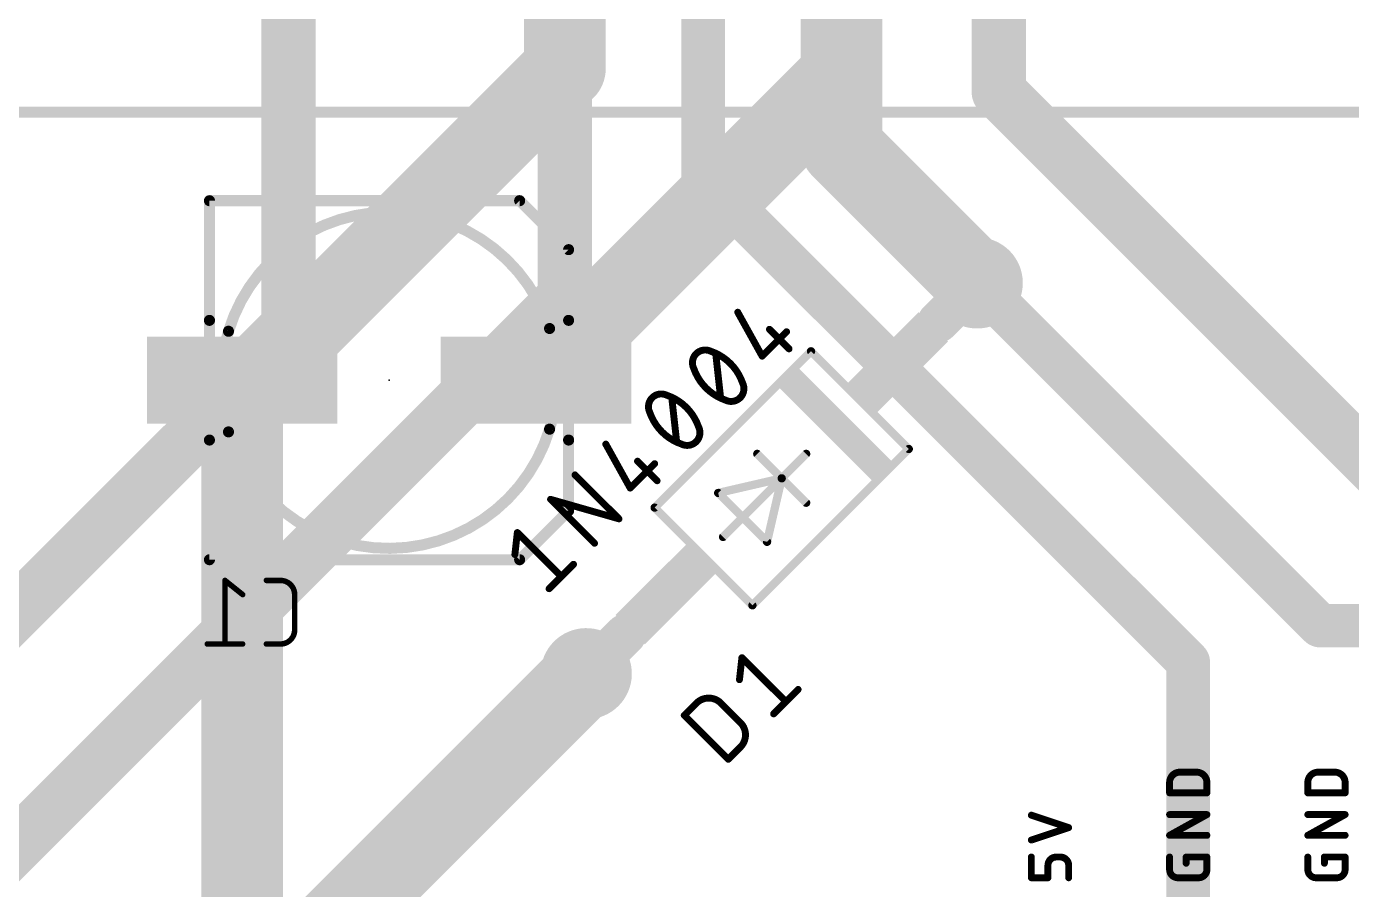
# Model space of a CAD drawing. Extents: x -35 to 140, y -8 to 139.
# Drawn here: x 68.93 to 93.28, y 21.74 to 37.6 of the extents above; entities that cross this region are included whole.
import ezdxf

# ---------------------------------------------------------------- set-up
doc = ezdxf.new("R2010")
doc.units = 0
for name, color, linetype in [('1', 12, 'CONTINUOUS'), ('16', 132, 'CONTINUOUS'), ('17', 110, 'CONTINUOUS'), ('21', 253, 'CONTINUOUS'), ('22', 253, 'CONTINUOUS'), ('23', 53, 'CONTINUOUS'), ('24', 53, 'CONTINUOUS'), ('25', 253, 'CONTINUOUS'), ('26', 253, 'CONTINUOUS'), ('27', 253, 'CONTINUOUS'), ('51', 253, 'CONTINUOUS'), ('52', 253, 'CONTINUOUS')]:
    doc.layers.add(name, color=color, linetype=linetype)

# ---------------------------------------------------------------- blocks, each defined once
blk = doc.blocks.new('RECT')
blk.add_solid([(-0.5, -0.5), (0.5, -0.5), (-0.5, 0.5), (0.5, 0.5)])
blk = doc.blocks.new('ROUNDP')
at = {"const_width": 0.5}
blk.add_lwpolyline([(0, -0.25, 1), (0, 0.25, 1), (0, -0.25)], format="xyb", dxfattribs=at)

msp = doc.modelspace()

# ---------------------------------------------------------------- linework, layer by layer
at = {"layer": '1'}
for points, const_width in [([(86.8, 41.4), (86.8, 36.4)], 1), ([(83.906, 38.568), (83.906, 35.3846)], 1.5), ([(73.746, 38.568), (73.746, 31.838)], 1), ([(78.826, 32.626), (78.826, 38.568)], 1), ([(81.366, 38.568), (81.366, 34.834)], 0.8), ([(86.8, 36.4), (98, 25.2)], 1), ([(83.906, 35.3846), (86.402, 32.8886)], 1.5), ([(81.366, 34.834), (90.28, 25.92)], 0.8), ([(57.5, 11.3), (78.826, 32.626)], 1), ([(73.746, 31.838), (55.374, 13.466)], 1), ([(67.16, 13.6467), (79.2178, 25.7044)], 1.5), ([(90.28, 25.92), (90.28, 20.62)], 0.8)]:
    msp.add_lwpolyline(points, dxfattribs=dict(at, const_width=const_width))
for points, const_width in [([(86.9768, 36.5768, 1), (86.6232, 36.2232)], 0.5), ([(86.55, 36.4, 1), (87.05, 36.4)], 0.5), ([(84.1712, 35.6498, 1), (83.6408, 35.1194)], 0.75), ([(83.531, 35.3846, 1), (84.281, 35.3846)], 0.75), ([(81.5074, 34.9754, 1), (81.2246, 34.6926)], 0.4), ([(81.166, 34.834, 1), (81.566, 34.834)], 0.4), ([(86.1368, 32.6235, 1), (86.6671, 33.1538)], 0.75), ([(79.0028, 32.4492, 1), (78.6492, 32.8028)], 0.5), ([(78.576, 32.626, 1), (79.076, 32.626)], 0.5), ([(73.9228, 31.6612, 1), (73.5692, 32.0148)], 0.5), ([(73.496, 31.838, 1), (73.996, 31.838)], 0.5), ([(79.4829, 25.4393, 1), (78.9526, 25.9696)], 0.75), ([(90.48, 25.92, 1), (90.08, 25.92)], 0.4), ([(90.1386, 25.7786, 1), (90.4214, 26.0614)], 0.4)]:
    msp.add_lwpolyline(points, format="xyb", dxfattribs=dict(at, const_width=const_width))
at = {"layer": '16'}
for points, const_width in [([(86.9, 39.8), (86.9, 36.2)], 0.8), ([(78.826, 38.568), (78.826, 36.826)], 1.5), ([(83.906, 36.712), (83.906, 38.568)], 1.5), ([(78.826, 36.826), (73.1, 31.1)], 1.5), ([(78.294, 31.1), (83.906, 36.712)], 1.5), ([(86.9, 36.2), (94, 29.1)], 0.8), ([(86.402, 32.8886), (92.7026, 26.588)], 0.8), ([(73.1, 31.1), (72.894, 31.1)], 1.5), ([(72.894, 31.1), (72.894, 9.694)], 1.5), ([(92.7026, 26.588), (121.488, 26.588)], 0.8)]:
    msp.add_lwpolyline(points, dxfattribs=dict(at, const_width=const_width))
for points, const_width in [([(79.0912, 36.5608, 1), (78.5608, 37.0912)], 0.75), ([(84.1712, 36.4468, 1), (83.6408, 36.9772)], 0.75), ([(78.451, 36.826, 1), (79.201, 36.826)], 0.75), ([(83.531, 36.712, 1), (84.281, 36.712)], 0.75), ([(87.0414, 36.3414, 1), (86.7586, 36.0586)], 0.4), ([(86.7, 36.2, 1), (87.1, 36.2)], 0.4), ([(86.5434, 33.0301, 1), (86.2605, 32.7472)], 0.4), ([(72.894, 31.475, 1), (72.894, 30.725)], 0.75), ([(73.269, 31.1, 1), (72.519, 31.1)], 0.75), ([(72.8348, 31.3652, 1), (73.3652, 30.8348)], 0.75), ([(73.1, 30.725, 1), (73.1, 31.475)], 0.75), ([(78.0288, 31.3652, 1), (78.5592, 30.8348)], 0.75), ([(92.7026, 26.788, 1), (92.7026, 26.388)], 0.4), ([(92.5612, 26.4466, 1), (92.844, 26.7294)], 0.4)]:
    msp.add_lwpolyline(points, format="xyb", dxfattribs=dict(at, const_width=const_width))
at = {"layer": '21', "const_width": 0.1524}
for points in [[(80.475, 28.7577), (83.3487, 31.6314)], [(85.1447, 29.8354), (83.3487, 31.6314)], [(85.1447, 29.8354), (82.271, 26.9617)], [(82.8099, 29.2965), (82.3608, 29.7456)], [(83.2589, 29.7456), (82.8099, 29.2965)], [(81.6424, 29.0271), (82.8099, 29.2965)], [(82.8099, 29.2965), (81.7322, 28.2189)], [(82.8099, 29.2965), (82.5405, 28.1291)], [(83.2589, 28.8475), (82.8099, 29.2965)], [(82.5405, 28.1291), (81.6424, 29.0271)], [(80.475, 28.7577), (82.271, 26.9617)]]:
    msp.add_lwpolyline(points, dxfattribs=at)
at = {"layer": '21', "const_width": 0.0762}
for points in [[(83.3756, 31.6583, 1), (83.3217, 31.6045)], [(83.3756, 31.6045, 1), (83.3217, 31.6583)], [(82.3878, 29.7725, 1), (82.3339, 29.7186)], [(83.2858, 29.7186, 1), (83.2319, 29.7725)], [(85.1717, 29.8084, 1), (85.1178, 29.8623)], [(85.1178, 29.8084, 1), (85.1717, 29.8623)], [(82.8368, 29.3235, 1), (82.7829, 29.2696)], [(82.7829, 29.3235, 1), (82.8368, 29.2696)], [(82.847, 29.288, 1), (82.7727, 29.3051)], [(82.8368, 29.2696, 1), (82.7829, 29.3235)], [(82.7829, 29.2696, 1), (82.8368, 29.3235)], [(82.8184, 29.2594, 1), (82.8013, 29.3337)], [(81.6694, 29.0541, 1), (81.6155, 29.0002)], [(81.6339, 29.0643, 1), (81.651, 28.99)], [(80.5019, 28.7847, 1), (80.4481, 28.7308)], [(80.4481, 28.7847, 1), (80.5019, 28.7308)], [(83.2319, 28.8206, 1), (83.2858, 28.8745)], [(81.7053, 28.2458, 1), (81.7592, 28.192)], [(82.5033, 28.1377, 1), (82.5776, 28.1205)], [(82.5135, 28.1022, 1), (82.5674, 28.156)], [(82.2441, 26.9886, 1), (82.298, 26.9347)], [(82.2441, 26.9347, 1), (82.298, 26.9886)]]:
    msp.add_lwpolyline(points, format="xyb", dxfattribs=at)
at = {"layer": '22', "const_width": 0.2032}
for points in [[(77.994, 34.4), (72.294, 34.4)], [(72.294, 34.4), (72.294, 32.2)], [(78.894, 33.5), (77.994, 34.4)], [(78.894, 32.2), (78.894, 33.5)], [(72.294, 30), (72.294, 27.8)], [(78.894, 28.7), (78.894, 30)], [(77.994, 27.8), (78.894, 28.7)], [(72.294, 27.8), (77.994, 27.8)]]:
    msp.add_lwpolyline(points, dxfattribs=at)
at = {"layer": '22'}
for points, const_width in [([(72.294, 34.4508, 1), (72.294, 34.3492)], 0.1016), ([(72.3448, 34.4, 1), (72.2432, 34.4)], 0.1016), ([(78.0299, 34.4359, 1), (77.9581, 34.3641)], 0.1016), ([(77.994, 34.3492, 1), (77.994, 34.4508)], 0.1016), ([(78.544, 32.05, 0.7344), (72.644, 32)], 0.2032), ([(78.9448, 33.5, 1), (78.8432, 33.5)], 0.1016), ([(78.8581, 33.4641, 1), (78.9299, 33.5359)], 0.1016), ([(72.2432, 32.2, 1), (72.3448, 32.2)], 0.1016), ([(78.8432, 32.2, 1), (78.9448, 32.2)], 0.1016), ([(72.5954, 32.0148, 1), (72.6926, 31.9852)], 0.1016), ([(78.4957, 32.0344, 1), (78.5923, 32.0656)], 0.1016), ([(72.644, 30.15, 0.7344), (78.544, 30.2)], 0.2032), ([(72.6923, 30.1656, 1), (72.5957, 30.1344)], 0.1016), ([(78.5926, 30.1852, 1), (78.4954, 30.2148)], 0.1016), ([(72.3448, 30, 1), (72.2432, 30)], 0.1016), ([(78.9448, 30, 1), (78.8432, 30)], 0.1016), ([(78.8432, 28.7, 1), (78.9448, 28.7)], 0.1016), ([(78.9299, 28.6641, 1), (78.8581, 28.7359)], 0.1016), ([(72.294, 27.8508, 1), (72.294, 27.7492)], 0.1016), ([(72.2432, 27.8, 1), (72.3448, 27.8)], 0.1016), ([(77.9581, 27.8359, 1), (78.0299, 27.7641)], 0.1016), ([(77.994, 27.7492, 1), (77.994, 27.8508)], 0.1016)]:
    msp.add_lwpolyline(points, format="xyb", dxfattribs=dict(at, const_width=const_width))
at = {"layer": '23'}
msp.add_point((82.8099, 29.2965), dxfattribs=at)
at = {"layer": '24'}
msp.add_point((75.594, 31.1), dxfattribs=at)
at = {"layer": '25', "const_width": 0.127}
for points in [[(82.0334, 25.5948), (82.0783, 25.9989)], [(82.0783, 25.9989), (82.8866, 25.1907)], [(82.6621, 24.9662), (83.1111, 25.4152)], [(81.0187, 24.9393), (81.2432, 25.1638)], [(81.6922, 25.1638), (82.0514, 24.8046)], [(81.8269, 24.1311), (81.0187, 24.9393)], [(82.0514, 24.3556), (81.8269, 24.1311)]]:
    msp.add_lwpolyline(points, dxfattribs=at)
at = {"layer": '25'}
for points, const_width in [([(82.1008, 26.0214, 1), (82.0559, 25.9765)], 0.0635), ([(82.1099, 25.9954, 1), (82.0468, 26.0024)], 0.0635), ([(82.0019, 25.5983, 1), (82.065, 25.5913)], 0.0635), ([(83.1335, 25.3928, 1), (83.0886, 25.4377)], 0.0635), ([(81.6922, 25.1638, 0.4142), (81.2432, 25.1638)], 0.127), ([(81.2207, 25.1862, 1), (81.2656, 25.1413)], 0.0635), ([(81.2656, 25.1413, 1), (81.2207, 25.1862)], 0.0635), ([(81.7147, 25.1862, 1), (81.6697, 25.1413)], 0.0635), ([(81.6697, 25.1413, 1), (81.7147, 25.1862)], 0.0635), ([(82.8641, 25.1683, 1), (82.909, 25.2132)], 0.0635), ([(81.0411, 24.9617, 1), (80.9962, 24.9168)], 0.0635), ([(80.9962, 24.9617, 1), (81.0411, 24.9168)], 0.0635), ([(82.0514, 24.3556, 0.4142), (82.0514, 24.8046)], 0.127), ([(82.0739, 24.827, 1), (82.029, 24.7821)], 0.0635), ([(82.029, 24.7821, 1), (82.0739, 24.827)], 0.0635), ([(82.6396, 24.9887, 1), (82.6845, 24.9438)], 0.0635), ([(82.029, 24.378, 1), (82.0739, 24.3331)], 0.0635), ([(82.0739, 24.3331, 1), (82.029, 24.378)], 0.0635), ([(81.8045, 24.1535, 1), (81.8494, 24.1086)], 0.0635), ([(81.8045, 24.1086, 1), (81.8494, 24.1535)], 0.0635)]:
    msp.add_lwpolyline(points, format="xyb", dxfattribs=dict(at, const_width=const_width))
at = {"layer": '26', "const_width": 0.1016}
for points in [[(72.9039, 27.1596), (72.5794, 27.4192)], [(72.5794, 27.4192), (72.5794, 26.2508)], [(73.6001, 27.4192), (73.3404, 27.4192)], [(73.8597, 26.5104), (73.8597, 27.1596)], [(72.9039, 26.2508), (72.2548, 26.2508)], [(73.3404, 26.2508), (73.6001, 26.2508)]]:
    msp.add_lwpolyline(points, dxfattribs=at)
at = {"layer": '26'}
for points, const_width in [([(72.5952, 27.439, 1), (72.5635, 27.3994)], 0.0508), ([(72.6048, 27.4192, 1), (72.554, 27.4192)], 0.0508), ([(73.3404, 27.4446, 1), (73.3404, 27.3938)], 0.0508), ([(73.8597, 27.1596, 0.4142), (73.6001, 27.4192)], 0.1016), ([(73.6001, 27.4446, 1), (73.6001, 27.3938)], 0.0508), ([(73.6001, 27.3938, 1), (73.6001, 27.4446)], 0.0508), ([(72.888, 27.1397, 1), (72.9198, 27.1794)], 0.0508), ([(73.8851, 27.1596, 1), (73.8343, 27.1596)], 0.0508), ([(73.8343, 27.1596, 1), (73.8851, 27.1596)], 0.0508), ([(73.6001, 26.2508, 0.4142), (73.8597, 26.5104)], 0.1016), ([(73.8851, 26.5104, 1), (73.8343, 26.5104)], 0.0508), ([(72.2548, 26.2762, 1), (72.2548, 26.2254)], 0.0508), ([(72.9039, 26.2254, 1), (72.9039, 26.2762)], 0.0508), ([(73.3404, 26.2762, 1), (73.3404, 26.2254)], 0.0508), ([(73.6001, 26.2762, 1), (73.6001, 26.2254)], 0.0508), ([(73.6001, 26.2254, 1), (73.6001, 26.2762)], 0.0508), ([(73.8343, 26.5104, 1), (73.8851, 26.5104)], 0.0508), ([(72.554, 26.2508, 1), (72.6048, 26.2508)], 0.0508)]:
    msp.add_lwpolyline(points, format="xyb", dxfattribs=dict(at, const_width=const_width))
at = {"layer": '27', "const_width": 0.127}
for points in [[(82.0016, 32.3498), (82.4506, 31.5416)], [(82.4506, 31.5416), (82.8996, 31.9906)], [(82.5853, 32.0355), (82.9445, 31.6763)], [(81.6873, 30.7783), (81.5975, 31.5865)], [(80.8791, 29.97), (80.7893, 30.7783)], [(79.577, 29.9251), (80.026, 29.1169)], [(80.026, 29.1169), (80.475, 29.5659)], [(80.1607, 29.6108), (80.5199, 29.2516)], [(79.8194, 28.5512), (79.0112, 29.3594)], [(79.3704, 28.1022), (78.5622, 28.9104)], [(78.5622, 28.9104), (79.8194, 28.5512)], [(77.9066, 27.8956), (77.9515, 28.2997)], [(77.9515, 28.2997), (78.7598, 27.4915)], [(78.5353, 27.267), (78.9843, 27.716)]]:
    msp.add_lwpolyline(points, dxfattribs=at)
at = {"layer": '27'}
for points, const_width in [([(82.0294, 32.3652, 1), (81.9739, 32.3344)], 0.0635), ([(82.6078, 32.0579, 1), (82.5629, 32.013)], 0.0635), ([(82.9221, 31.9681, 1), (82.8772, 32.013)], 0.0635), ([(81.5077, 31.6314, 0.3205), (81.2383, 31.5865)], 0.127), ([(81.8669, 31.4069, 0.1139), (81.5077, 31.6314)], 0.127), ([(81.518, 31.6614, 1), (81.4974, 31.6014)], 0.0635), ([(81.4937, 31.6029, 1), (81.5217, 31.6599)], 0.0635), ([(82.9221, 31.6538, 1), (82.967, 31.6987)], 0.0635), ([(81.2383, 31.5865, 0.3205), (81.1934, 31.3171)], 0.127), ([(81.2158, 31.6089, 1), (81.2607, 31.564)], 0.0635), ([(81.2607, 31.564, 1), (81.2158, 31.6089)], 0.0635), ([(81.6291, 31.59, 1), (81.5659, 31.583)], 0.0635), ([(82.0914, 31.0477, 0.1139), (81.8669, 31.4069)], 0.127), ([(81.8894, 31.4293, 1), (81.8445, 31.3844)], 0.0635), ([(81.8445, 31.3844, 1), (81.8894, 31.4293)], 0.0635), ([(82.4282, 31.564, 1), (82.4731, 31.5191)], 0.0635), ([(82.4229, 31.5262, 1), (82.4784, 31.557)], 0.0635), ([(81.1934, 31.3171, 0.1139), (81.4179, 30.9579)], 0.127), ([(81.2234, 31.3274, 1), (81.1634, 31.3067)], 0.0635), ([(81.1649, 31.3031, 1), (81.2219, 31.331)], 0.0635), ([(81.4179, 30.9579, 0.1139), (81.7771, 30.7334)], 0.127), ([(81.4404, 30.9803, 1), (81.3954, 30.9354)], 0.0635), ([(81.3954, 30.9354, 1), (81.4404, 30.9803)], 0.0635), ([(82.0465, 30.7783, 0.3205), (82.0914, 31.0477)], 0.127), ([(82.1199, 31.0616, 1), (82.0629, 31.0337)], 0.0635), ([(82.0614, 31.0373, 1), (82.1214, 31.058)], 0.0635), ([(80.4301, 30.7783, 0.3205), (80.3852, 30.5089)], 0.127), ([(80.6995, 30.8232, 0.3205), (80.4301, 30.7783)], 0.127), ([(80.4076, 30.8007, 1), (80.4525, 30.7558)], 0.0635), ([(80.4525, 30.7558, 1), (80.4076, 30.8007)], 0.0635), ([(80.7098, 30.8532, 1), (80.6891, 30.7931)], 0.0635), ([(81.0587, 30.5987, 0.1139), (80.6995, 30.8232)], 0.127), ([(80.6855, 30.7946, 1), (80.7134, 30.8517)], 0.0635), ([(80.8208, 30.7818, 1), (80.7577, 30.7748)], 0.0635), ([(81.6558, 30.7748, 1), (81.7189, 30.7818)], 0.0635), ([(81.7771, 30.7334, 0.3205), (82.0465, 30.7783)], 0.127), ([(81.7911, 30.7619, 1), (81.7632, 30.7048)], 0.0635), ([(81.7668, 30.7033, 1), (81.7875, 30.7634)], 0.0635), ([(82.0241, 30.8007, 1), (82.069, 30.7558)], 0.0635), ([(82.069, 30.7558, 1), (82.0241, 30.8007)], 0.0635), ([(80.3852, 30.5089, 0.1139), (80.6097, 30.1496)], 0.127), ([(80.4152, 30.5192, 1), (80.3552, 30.4985)], 0.0635), ([(80.3567, 30.4949, 1), (80.4137, 30.5228)], 0.0635), ([(81.2832, 30.2394, 0.1139), (81.0587, 30.5987)], 0.127), ([(81.0811, 30.6211, 1), (81.0362, 30.5762)], 0.0635), ([(81.0362, 30.5762, 1), (81.0811, 30.6211)], 0.0635), ([(80.6097, 30.1496, 0.1139), (80.9689, 29.9251)], 0.127), ([(80.6321, 30.1721, 1), (80.5872, 30.1272)], 0.0635), ([(80.5872, 30.1272, 1), (80.6321, 30.1721)], 0.0635), ([(81.2383, 29.97, 0.3205), (81.2832, 30.2394)], 0.127), ([(81.3117, 30.2534, 1), (81.2547, 30.2255)], 0.0635), ([(81.2532, 30.2291, 1), (81.3132, 30.2498)], 0.0635), ([(79.6047, 29.9406, 1), (79.5492, 29.9097)], 0.0635), ([(80.8475, 29.9665, 1), (80.9106, 29.9735)], 0.0635), ([(80.9828, 29.9537, 1), (80.9549, 29.8966)], 0.0635), ([(80.9689, 29.9251, 0.3205), (81.2383, 29.97)], 0.127), ([(80.9585, 29.8951, 1), (80.9792, 29.9552)], 0.0635), ([(81.2158, 29.9925, 1), (81.2608, 29.9476)], 0.0635), ([(81.2608, 29.9476, 1), (81.2158, 29.9925)], 0.0635), ([(80.1831, 29.6333, 1), (80.1382, 29.5884)], 0.0635), ([(80.4974, 29.5435, 1), (80.4525, 29.5884)], 0.0635), ([(79.0337, 29.3818, 1), (78.9888, 29.3369)], 0.0635), ([(80.4974, 29.2292, 1), (80.5423, 29.2741)], 0.0635), ([(78.5709, 28.9409, 1), (78.5535, 28.8798)], 0.0635), ([(78.5846, 28.9328, 1), (78.5397, 28.8879)], 0.0635), ([(80.0035, 29.1394, 1), (80.0484, 29.0945)], 0.0635), ([(79.9982, 29.1015, 1), (80.0537, 29.1323)], 0.0635), ([(79.797, 28.5287, 1), (79.8419, 28.5736)], 0.0635), ([(79.8107, 28.5206, 1), (79.8282, 28.5817)], 0.0635), ([(77.974, 28.3222, 1), (77.9291, 28.2773)], 0.0635), ([(77.9831, 28.2962, 1), (77.92, 28.3032)], 0.0635), ([(79.348, 28.0797, 1), (79.3929, 28.1246)], 0.0635), ([(77.8751, 27.8991, 1), (77.9382, 27.8921)], 0.0635), ([(79.0067, 27.6936, 1), (78.9618, 27.7385)], 0.0635), ([(78.7373, 27.469, 1), (78.7822, 27.514)], 0.0635), ([(78.5128, 27.2894, 1), (78.5577, 27.2445)], 0.0635)]:
    msp.add_lwpolyline(points, format="xyb", dxfattribs=dict(at, const_width=const_width))
at = {"layer": '51'}
for points, const_width in [([(137.246, 36.028), (38.186, 36.028)], 0.2032), ([(86.402, 32.8886), (85.6835, 32.1702)], 0.762), ([(79.2178, 25.7044), (79.9362, 26.4229)], 0.762), ([(90.1276, 23.8951), (90.4324, 23.8951)], 0.127), ([(92.6676, 23.8951), (92.9724, 23.8951)], 0.127), ([(89.9371, 23.5141), (89.9371, 23.7046)], 0.127), ([(90.6229, 23.7046), (90.6229, 23.5141)], 0.127), ([(92.4771, 23.5141), (92.4771, 23.7046)], 0.127), ([(93.1629, 23.7046), (93.1629, 23.5141)], 0.127), ([(90.6229, 23.5141), (89.9371, 23.5141)], 0.127), ([(93.1629, 23.5141), (92.4771, 23.5141)], 0.127), ([(88.0829, 22.8755), (87.3971, 23.1041)], 0.127), ([(89.9371, 22.7338), (90.6229, 23.1148)], 0.127), ([(90.6229, 23.1148), (89.9371, 23.1148)], 0.127), ([(92.4771, 22.7338), (93.1629, 23.1148)], 0.127), ([(93.1629, 23.1148), (92.4771, 23.1148)], 0.127), ([(87.3971, 22.6469), (88.0829, 22.8755)], 0.127), ([(90.6229, 22.7338), (89.9371, 22.7338)], 0.127), ([(93.1629, 22.7338), (92.4771, 22.7338)], 0.127), ([(87.3971, 21.9535), (87.3971, 22.3345)], 0.127), ([(87.7019, 22.1821), (87.7019, 21.9535)], 0.127), ([(87.9305, 22.3345), (87.8543, 22.3345)], 0.127), ([(88.0829, 21.9535), (88.0829, 22.1821)], 0.127), ([(89.9371, 22.1059), (89.9371, 22.3345)], 0.127), ([(90.2419, 22.2202), (90.2419, 22.3345)], 0.127), ([(90.2419, 22.3345), (90.6229, 22.3345)], 0.127), ([(90.6229, 22.3345), (90.6229, 22.1059)], 0.127), ([(92.4771, 22.1059), (92.4771, 22.3345)], 0.127), ([(92.7819, 22.2202), (92.7819, 22.3345)], 0.127), ([(92.7819, 22.3345), (93.1629, 22.3345)], 0.127), ([(93.1629, 22.3345), (93.1629, 22.1059)], 0.127), ([(87.7019, 21.9535), (87.3971, 21.9535)], 0.127), ([(90.4705, 21.9535), (90.0895, 21.9535)], 0.127), ([(93.0105, 21.9535), (92.6295, 21.9535)], 0.127)]:
    msp.add_lwpolyline(points, dxfattribs=dict(at, const_width=const_width))
for points, const_width in [([(86.5367, 32.7539, 1), (86.2673, 33.0233)], 0.381), ([(85.5488, 32.3049, 1), (85.8182, 32.0355)], 0.381), ([(80.0709, 26.2881, 1), (79.8015, 26.5576)], 0.381), ([(79.0831, 25.8391, 1), (79.3525, 25.5697)], 0.381), ([(90.1276, 23.8951, 0.4142), (89.9371, 23.7046)], 0.127), ([(90.1276, 23.9268, 1), (90.1276, 23.8633)], 0.0635), ([(90.1276, 23.8633, 1), (90.1276, 23.9268)], 0.0635), ([(90.6229, 23.7046, 0.4142), (90.4324, 23.8951)], 0.127), ([(90.4324, 23.9268, 1), (90.4324, 23.8633)], 0.0635), ([(90.4324, 23.8633, 1), (90.4324, 23.9268)], 0.0635), ([(92.6676, 23.8951, 0.4142), (92.4771, 23.7046)], 0.127), ([(92.6676, 23.9268, 1), (92.6676, 23.8633)], 0.0635), ([(92.6676, 23.8633, 1), (92.6676, 23.9268)], 0.0635), ([(93.1629, 23.7046, 0.4142), (92.9724, 23.8951)], 0.127), ([(92.9724, 23.9268, 1), (92.9724, 23.8633)], 0.0635), ([(92.9724, 23.8633, 1), (92.9724, 23.9268)], 0.0635), ([(89.9689, 23.7046, 1), (89.9053, 23.7046)], 0.0635), ([(89.9053, 23.7046, 1), (89.9689, 23.7046)], 0.0635), ([(90.6547, 23.7046, 1), (90.5911, 23.7046)], 0.0635), ([(90.5911, 23.7046, 1), (90.6547, 23.7046)], 0.0635), ([(92.5089, 23.7046, 1), (92.4454, 23.7046)], 0.0635), ([(92.4454, 23.7046, 1), (92.5089, 23.7046)], 0.0635), ([(93.1947, 23.7046, 1), (93.1312, 23.7046)], 0.0635), ([(93.1312, 23.7046, 1), (93.1947, 23.7046)], 0.0635), ([(89.9053, 23.5141, 1), (89.9689, 23.5141)], 0.0635), ([(89.9371, 23.5458, 1), (89.9371, 23.4823)], 0.0635), ([(90.5911, 23.5141, 1), (90.6547, 23.5141)], 0.0635), ([(90.6229, 23.4823, 1), (90.6229, 23.5458)], 0.0635), ([(92.4771, 23.5458, 1), (92.4771, 23.4823)], 0.0635), ([(92.4454, 23.5141, 1), (92.5089, 23.5141)], 0.0635), ([(93.1312, 23.5141, 1), (93.1947, 23.5141)], 0.0635), ([(93.1629, 23.4823, 1), (93.1629, 23.5458)], 0.0635), ([(87.4071, 23.1342, 1), (87.3871, 23.074)], 0.0635), ([(89.9371, 23.1465, 1), (89.9371, 23.083)], 0.0635), ([(90.6383, 23.087, 1), (90.6075, 23.1425)], 0.0635), ([(90.6229, 23.083, 1), (90.6229, 23.1465)], 0.0635), ([(92.4771, 23.1465, 1), (92.4771, 23.083)], 0.0635), ([(93.1783, 23.087, 1), (93.1475, 23.1425)], 0.0635), ([(93.1629, 23.083, 1), (93.1629, 23.1465)], 0.0635), ([(88.0929, 22.8454, 1), (88.0729, 22.9056)], 0.0635), ([(88.0729, 22.8454, 1), (88.0929, 22.9056)], 0.0635), ([(87.3871, 22.677, 1), (87.4071, 22.6168)], 0.0635), ([(89.9371, 22.7655, 1), (89.9371, 22.702)], 0.0635), ([(89.9217, 22.7615, 1), (89.9525, 22.706)], 0.0635), ([(90.6229, 22.702, 1), (90.6229, 22.7655)], 0.0635), ([(92.4771, 22.7655, 1), (92.4771, 22.702)], 0.0635), ([(92.4617, 22.7615, 1), (92.4925, 22.706)], 0.0635), ([(93.1629, 22.702, 1), (93.1629, 22.7655)], 0.0635), ([(87.4289, 22.3345, 1), (87.3654, 22.3345)], 0.0635), ([(87.8543, 22.3345, 0.4142), (87.7019, 22.1821)], 0.127), ([(87.7337, 22.1821, 1), (87.6702, 22.1821)], 0.0635), ([(87.6702, 22.1821, 1), (87.7337, 22.1821)], 0.0635), ([(87.8543, 22.3663, 1), (87.8543, 22.3028)], 0.0635), ([(87.8543, 22.3028, 1), (87.8543, 22.3663)], 0.0635), ([(88.0829, 22.1821, 0.4142), (87.9305, 22.3345)], 0.127), ([(87.9305, 22.3663, 1), (87.9305, 22.3028)], 0.0635), ([(87.9305, 22.3028, 1), (87.9305, 22.3663)], 0.0635), ([(88.1147, 22.1821, 1), (88.0512, 22.1821)], 0.0635), ([(88.0512, 22.1821, 1), (88.1147, 22.1821)], 0.0635), ([(89.9689, 22.3345, 1), (89.9053, 22.3345)], 0.0635), ([(89.9689, 22.1059, 1), (89.9053, 22.1059)], 0.0635), ([(89.9371, 22.1059, 0.4142), (90.0895, 21.9535)], 0.127), ([(90.2737, 22.3345, 1), (90.2101, 22.3345)], 0.0635), ([(90.2101, 22.2202, 1), (90.2737, 22.2202)], 0.0635), ([(90.2419, 22.3663, 1), (90.2419, 22.3028)], 0.0635), ([(90.4705, 21.9535, 0.4142), (90.6229, 22.1059)], 0.127), ([(90.6547, 22.3345, 1), (90.5911, 22.3345)], 0.0635), ([(90.6547, 22.1059, 1), (90.5911, 22.1059)], 0.0635), ([(90.6229, 22.3028, 1), (90.6229, 22.3663)], 0.0635), ([(92.4771, 22.1059, 0.4142), (92.6295, 21.9535)], 0.127), ([(92.5089, 22.3345, 1), (92.4454, 22.3345)], 0.0635), ([(92.5089, 22.1059, 1), (92.4454, 22.1059)], 0.0635), ([(92.7819, 22.3663, 1), (92.7819, 22.3028)], 0.0635), ([(92.8137, 22.3345, 1), (92.7502, 22.3345)], 0.0635), ([(92.7502, 22.2202, 1), (92.8137, 22.2202)], 0.0635), ([(93.0105, 21.9535, 0.4142), (93.1629, 22.1059)], 0.127), ([(93.1947, 22.3345, 1), (93.1312, 22.3345)], 0.0635), ([(93.1947, 22.1059, 1), (93.1312, 22.1059)], 0.0635), ([(93.1629, 22.3028, 1), (93.1629, 22.3663)], 0.0635), ([(87.3971, 21.9853, 1), (87.3971, 21.9218)], 0.0635), ([(87.3654, 21.9535, 1), (87.4289, 21.9535)], 0.0635), ([(87.6702, 21.9535, 1), (87.7337, 21.9535)], 0.0635), ([(87.7019, 21.9218, 1), (87.7019, 21.9853)], 0.0635), ([(88.0512, 21.9535, 1), (88.1147, 21.9535)], 0.0635), ([(89.9053, 22.1059, 1), (89.9689, 22.1059)], 0.0635), ([(90.0895, 21.9853, 1), (90.0895, 21.9218)], 0.0635), ([(90.0895, 21.9218, 1), (90.0895, 21.9853)], 0.0635), ([(90.4705, 21.9853, 1), (90.4705, 21.9218)], 0.0635), ([(90.4705, 21.9218, 1), (90.4705, 21.9853)], 0.0635), ([(90.5911, 22.1059, 1), (90.6547, 22.1059)], 0.0635), ([(92.4454, 22.1059, 1), (92.5089, 22.1059)], 0.0635), ([(92.6295, 21.9853, 1), (92.6295, 21.9218)], 0.0635), ([(92.6295, 21.9218, 1), (92.6295, 21.9853)], 0.0635), ([(93.0105, 21.9853, 1), (93.0105, 21.9218)], 0.0635), ([(93.0105, 21.9218, 1), (93.0105, 21.9853)], 0.0635), ([(93.1312, 22.1059, 1), (93.1947, 22.1059)], 0.0635)]:
    msp.add_lwpolyline(points, format="xyb", dxfattribs=dict(at, const_width=const_width))
at = {"layer": '52', "const_width": 0.2032}
for points in [[(72.294, 32.2), (72.294, 30)], [(78.894, 30), (78.894, 32.2)]]:
    msp.add_lwpolyline(points, dxfattribs=at)
at = {"layer": '52'}
for points, const_width in [([(72.3448, 32.2, 1), (72.2432, 32.2)], 0.1016), ([(78.544, 30.2, 0.1531), (78.544, 32.05)], 0.2032), ([(78.5925, 32.0652, 1), (78.4955, 32.0348)], 0.1016), ([(78.9448, 32.2, 1), (78.8432, 32.2)], 0.1016), ([(72.644, 32, 0.1531), (72.644, 30.15)], 0.2032), ([(72.6925, 31.9848, 1), (72.5955, 32.0152)], 0.1016), ([(72.5955, 30.1348, 1), (72.6925, 30.1652)], 0.1016), ([(78.4955, 30.2152, 1), (78.5925, 30.1848)], 0.1016), ([(72.2432, 30, 1), (72.3448, 30)], 0.1016), ([(78.8432, 30, 1), (78.9448, 30)], 0.1016)]:
    msp.add_lwpolyline(points, format="xyb", dxfattribs=dict(at, const_width=const_width))

# ---------------------------------------------------------------- block references
at = {"layer": '16', "xscale": 3.5, "yscale": 1.6}
for p in [(72.894, 31.1), (78.294, 31.1)]:
    msp.add_blockref('RECT', p, dxfattribs=at)
at = {"layer": '17', "xscale": 1.6764, "yscale": 1.6764, "rotation": 225}
for p in [(86.402, 32.8886), (86.402, 32.8886), (79.2178, 25.7044), (79.2178, 25.7044)]:
    msp.add_blockref('ROUNDP', p, dxfattribs=at)
at = {"layer": '21', "rotation": 225}
for p, xscale, yscale in [((84.9202, 31.4069), 1.905, 0.762), ((83.7977, 30.2844), 0.508, 2.54), ((80.6995, 27.1862), 1.905, 0.762)]:
    msp.add_blockref('RECT', p, dxfattribs=dict(at, xscale=xscale, yscale=yscale))

doc.saveas('drawing.dxf')
